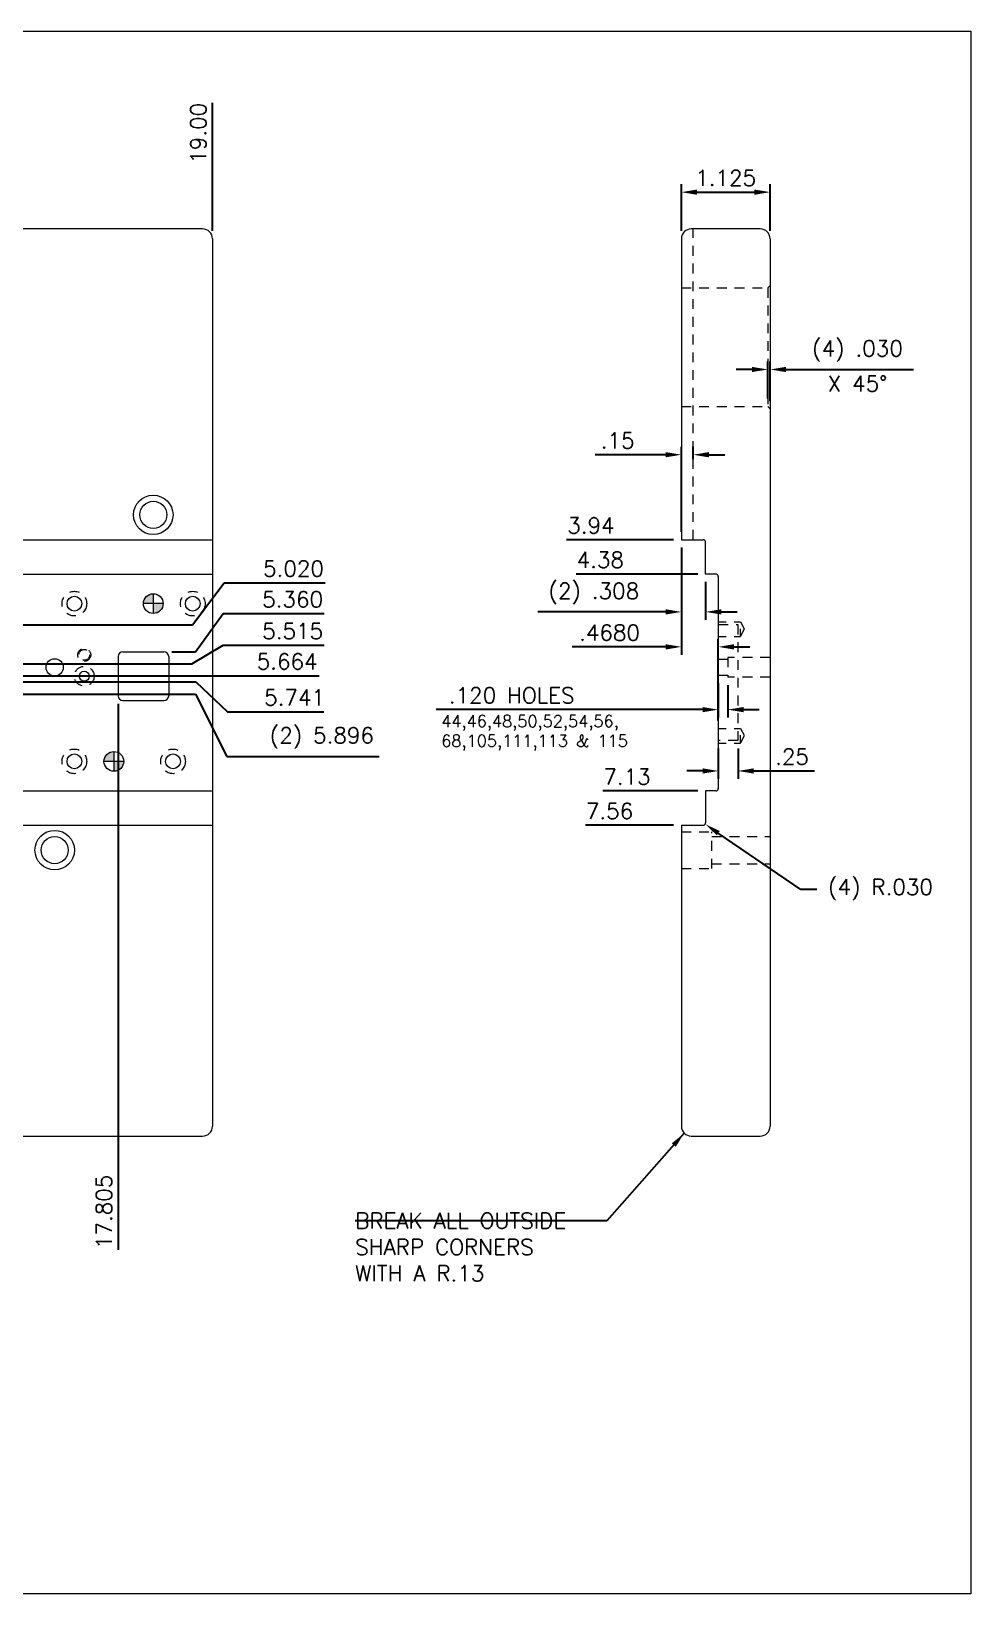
# Model space of a CAD drawing. Header units: inches. Extents: x -3.2 to 71.3, y -17.3 to 2.5.
# Drawn here: x 16.7 to 28.61, y -17.3 to 2.51 of the extents above; entities that cross this region are included whole.
import ezdxf

# ---------------------------------------------------------------- set-up
doc = ezdxf.new("R2010")
doc.units = ezdxf.units.IN
doc.header["$MEASUREMENT"] = 0
doc.header["$PDSIZE"] = 0.05
doc.linetypes.add('HIDDEN2', pattern=[0.1875, 0.125, -0.0625])
for name, color, linetype, lineweight in [('AM_0', 7, 'Continuous', 30), ('STRIPPER-AM_5', 7, 'Continuous', 30), ('STRIPPER-ASSY', 7, 'Continuous', 0), ('STRIPPER-DETAIL', 7, 'Continuous', 0), ('STRIPPER-PLAN_ASSY', 7, 'Continuous', 0)]:
    doc.layers.add(name, color=color, linetype=linetype, lineweight=lineweight)
doc.layers.add('AM_VIEWS', color=1, linetype='Continuous', lineweight=15, plot=False)
doc.styles.add('COMPOSIDIE', font='SIMPLEX.shx')
doc.styles.get("Standard").update_dxf_attribs({"font": 'ROMANS.SHX'})
doc.dimstyles.new('COMPOSIDIE$0', dxfattribs={"dimscale": 0, "dimtxt": 0.1, "dimasz": 0.1, "dimexe": 0.05, "dimexo": 0.05, "dimgap": 0.04, "dimtad": 1, "dimzin": 4, "dimtxsty": 'Standard', "dimcen": 0, "dimclrd": 3, "dimclre": 3, "dimclrt": 3, "dimazin": 3, "dimtp": 0.1, "dimtm": 0.1, "dimtfac": 0.71, "dimtmove": 0, "dimatfit": 3, "dimfxl": 0.05, "dimtzin": 7, "dimlwd": -1, "dimlwe": -1, "dimarcsym": 1})
doc.dimstyles.new('COMPOSIDIE$4', dxfattribs={"dimscale": 0, "dimtxt": 0.1, "dimasz": 0.1, "dimexe": 0.05, "dimexo": 0.05, "dimgap": 0.04, "dimtad": 1, "dimzin": 4, "dimtxsty": 'Standard', "dimcen": 0, "dimse1": 1, "dimclrd": 3, "dimclre": 3, "dimclrt": 3, "dimazin": 3, "dimtp": 0.1, "dimtm": 0.1, "dimtfac": 0.71, "dimtmove": 0, "dimatfit": 3, "dimtzin": 7, "dimlwd": -1, "dimlwe": -1, "dimarcsym": 1})
doc.dimstyles.new('COMPOSIDIE$6', dxfattribs={"dimscale": 0, "dimtxt": 0.1, "dimasz": 0.1, "dimexe": 0.05, "dimexo": 0.05, "dimgap": 0.04, "dimtad": 1, "dimzin": 4, "dimtxsty": 'Standard', "dimcen": 0, "dimclrd": 3, "dimclre": 7, "dimclrt": 3, "dimazin": 3, "dimtp": 0.1, "dimtm": 0.1, "dimtfac": 0.71, "dimtmove": 0, "dimatfit": 3, "dimfxl": 0.05, "dimtzin": 7, "dimlwd": -1, "dimlwe": -1, "dimarcsym": 1})
doc.dimstyles.new('COMPOSIDIE$7', dxfattribs={"dimscale": 0, "dimtxt": 0.1, "dimasz": 0.1, "dimexe": 0.05, "dimexo": 0.05, "dimgap": 0.04, "dimtad": 1, "dimzin": 4, "dimtxsty": 'Standard', "dimcen": 0, "dimclrd": 3, "dimclre": 3, "dimclrt": 3, "dimazin": 3, "dimtp": 0.1, "dimtm": 0.1, "dimtfac": 0.71, "dimtmove": 0, "dimatfit": 3, "dimfxl": 0.05, "dimtzin": 7, "dimlwd": -1, "dimlwe": -1, "dimarcsym": 1})

# ---------------------------------------------------------------- blocks, each defined once
blk = doc.blocks.new('*D14')
at = {"layer": 'AM_0', "color": 7, "transparency": 16777216}
blk.add_line((19, -0.025), (19, 1.597), dxfattribs=at)
at = {"layer": 'Defpoints', "color": 0, "transparency": 16777216}
for p in [(19, 0.746), (0, 0), (19, -0.125)]:
    blk.add_point(p, dxfattribs=at)
at = {"layer": 'AM_0', "color": 3, "transparency": 16777216, "insert": (18.82, 1.212), "char_height": 0.2, "attachment_point": 5, "rotation": 90}
blk.add_mtext('\\A1;19.00', dxfattribs=at)
blk = doc.blocks.new('*D16')
at = {"layer": 'AM_0', "color": 3, "transparency": 16777216}
for p, q in [((24.943, -4.04), (24.943, -5.398)), ((24.743, -5.298), (23.557, -5.298)), ((25.411, -6.231), (25.411, -5.198)), ((25.611, -5.298), (25.811, -5.298))]:
    blk.add_line(p, q, dxfattribs=at)
for points in [[(24.743, -5.265), (24.743, -5.332), (24.943, -5.298)], [(25.611, -5.265), (25.611, -5.332), (25.411, -5.298)]]:
    blk.add_solid(points, dxfattribs=at)
at = {"layer": 'Defpoints', "color": 0, "transparency": 16777216}
for p in [(24.943, -3.94), (24.943, -5.298), (25.411, -6.331)]:
    blk.add_point(p, dxfattribs=at)
at = {"layer": 'AM_0', "color": 3, "transparency": 16777216, "insert": (24.033, -5.118), "char_height": 0.2, "attachment_point": 5}
blk.add_mtext('\\A1;.4680', dxfattribs=at)
blk = doc.blocks.new('*D17')
at = {"layer": 'AM_0', "color": 3, "transparency": 16777216}
for p, q in [((24.943, -4.04), (24.943, -4.955)), ((25.251, -4.475), (25.251, -4.955)), ((24.743, -4.855), (23.126, -4.855)), ((25.451, -4.855), (25.651, -4.855))]:
    blk.add_line(p, q, dxfattribs=at)
for points in [[(24.743, -4.821), (24.743, -4.888), (24.943, -4.855)], [(25.451, -4.821), (25.451, -4.888), (25.251, -4.855)]]:
    blk.add_solid(points, dxfattribs=at)
at = {"layer": 'Defpoints', "color": 0, "transparency": 16777216}
for p in [(24.943, -3.94), (25.251, -4.375), (24.943, -4.855)]:
    blk.add_point(p, dxfattribs=at)
at = {"layer": 'AM_0', "color": 3, "transparency": 16777216, "insert": (23.834, -4.622), "char_height": 0.2, "attachment_point": 5}
blk.add_mtext('\\A1;(2) .308', dxfattribs=at)
blk = doc.blocks.new('*D18')
at = {"layer": 'AM_0', "color": 7, "transparency": 16777216}
blk.add_line((25.151, -4.375), (23.611, -4.375), dxfattribs=at)
at = {"layer": 'Defpoints', "color": 0, "transparency": 16777216}
for p in [(-1.05, 0), (24.301, -4.375), (25.251, -4.375)]:
    blk.add_point(p, dxfattribs=at)
at = {"layer": 'AM_0', "color": 3, "transparency": 16777216, "insert": (23.916, -4.195), "char_height": 0.2, "attachment_point": 5}
blk.add_mtext('\\A1;4.38', dxfattribs=at)
blk = doc.blocks.new('*D19')
at = {"layer": 'AM_0', "color": 7, "transparency": 16777216}
blk.add_line((24.843, -3.94), (23.488, -3.94), dxfattribs=at)
at = {"layer": 'Defpoints', "color": 0, "transparency": 16777216}
for p in [(-1.05, 0), (24.187, -3.94), (24.943, -3.94)]:
    blk.add_point(p, dxfattribs=at)
at = {"layer": 'AM_0', "color": 3, "transparency": 16777216, "insert": (23.797, -3.76), "char_height": 0.2, "attachment_point": 5}
blk.add_mtext('\\A1;3.94', dxfattribs=at)
blk = doc.blocks.new('*D20')
at = {"layer": 'AM_0', "color": 7, "transparency": 16777216}
blk.add_line((25.151, -7.125), (23.949, -7.125), dxfattribs=at)
at = {"layer": 'Defpoints', "color": 0, "transparency": 16777216}
for p in [(-1.05, 0), (24.639, -7.125), (25.251, -7.125)]:
    blk.add_point(p, dxfattribs=at)
at = {"layer": 'AM_0', "color": 3, "transparency": 16777216, "insert": (24.254, -6.945), "char_height": 0.2, "attachment_point": 5}
blk.add_mtext('\\A1;7.13', dxfattribs=at)
blk = doc.blocks.new('*D21')
at = {"layer": 'AM_0', "color": 7, "transparency": 16777216}
blk.add_line((24.843, -7.56), (23.728, -7.56), dxfattribs=at)
at = {"layer": 'Defpoints', "color": 0, "transparency": 16777216}
for p in [(-1.05, 0), (24.418, -7.56), (24.943, -7.56)]:
    blk.add_point(p, dxfattribs=at)
at = {"layer": 'AM_0', "color": 3, "transparency": 16777216, "insert": (24.033, -7.38), "char_height": 0.2, "attachment_point": 5}
blk.add_mtext('\\A1;7.56', dxfattribs=at)
blk = doc.blocks.new('*D22')
at = {"layer": 'AM_0', "color": 3, "transparency": 16777216}
for p, q in [((24.943, -0.025), (24.943, 0.566)), ((25.143, 0.466), (25.868, 0.466)), ((26.068, -0.025), (26.068, 0.566))]:
    blk.add_line(p, q, dxfattribs=at)
for points in [[(25.143, 0.499), (25.143, 0.432), (24.943, 0.466)], [(25.868, 0.499), (25.868, 0.432), (26.068, 0.466)]]:
    blk.add_solid(points, dxfattribs=at)
at = {"layer": 'Defpoints', "color": 0, "transparency": 16777216}
for p in [(26.068, 0.466), (24.943, -0.125), (26.068, -0.125)]:
    blk.add_point(p, dxfattribs=at)
at = {"layer": 'AM_0', "color": 3, "transparency": 16777216, "insert": (25.505, 0.646), "char_height": 0.2, "attachment_point": 5}
blk.add_mtext('\\A1;1.125', dxfattribs=at)
blk = doc.blocks.new('*D25')
at = {"layer": 'Defpoints', "color": 0, "transparency": 16777216}
for p in [(25.411, -6.485), (25.661, -6.485), (25.661, -6.871)]:
    blk.add_point(p, dxfattribs=at)
at = {"layer": 'STRIPPER-AM_5', "color": 3, "transparency": 16777216}
for p, q in [((25.411, -6.585), (25.411, -6.971)), ((25.661, -6.585), (25.661, -6.971)), ((25.211, -6.871), (25.011, -6.871)), ((25.861, -6.871), (26.63, -6.871))]:
    blk.add_line(p, q, dxfattribs=at)
for points in [[(25.211, -6.838), (25.211, -6.905), (25.411, -6.871)], [(25.861, -6.838), (25.861, -6.905), (25.661, -6.871)]]:
    blk.add_solid(points, dxfattribs=at)
at = {"layer": 'STRIPPER-AM_5', "color": 3, "transparency": 16777216, "insert": (26.346, -6.691), "char_height": 0.2, "attachment_point": 5}
blk.add_mtext('\\A1;.25', dxfattribs=at)
blk = doc.blocks.new('*D26')
at = {"layer": 'Defpoints', "color": 0, "transparency": 16777216}
for p in [(25.411, -5.658), (25.531, -5.683), (25.411, -6.094)]:
    blk.add_point(p, dxfattribs=at)
at = {"layer": 'STRIPPER-AM_5', "color": 3, "transparency": 16777216}
for p, q in [((25.411, -5.758), (25.411, -6.194)), ((25.531, -5.783), (25.531, -6.194)), ((25.211, -6.094), (21.836, -6.094)), ((25.731, -6.094), (25.931, -6.094))]:
    blk.add_line(p, q, dxfattribs=at)
for points in [[(25.211, -6.061), (25.211, -6.127), (25.411, -6.094)], [(25.731, -6.061), (25.731, -6.127), (25.531, -6.094)]]:
    blk.add_solid(points, dxfattribs=at)
at = {"layer": 'STRIPPER-AM_5', "color": 3, "transparency": 16777216, "insert": (22.793, -5.914), "char_height": 0.2, "attachment_point": 5}
blk.add_mtext('\\A1;.120 HOLES', dxfattribs=at)
blk = doc.blocks.new('*D27')
at = {"layer": 'Defpoints', "color": 0, "transparency": 16777216}
for p in [(25.221, -7.53), (25.246, -7.547)]:
    blk.add_point(p, dxfattribs=at)
at = {"layer": 'STRIPPER-AM_5', "color": 3, "transparency": 16777216}
for p, q in [((26.459, -8.376), (25.411, -7.66)), ((26.659, -8.376), (26.459, -8.376))]:
    blk.add_line(p, q, dxfattribs=at)
blk.add_solid([(25.43, -7.632), (25.392, -7.687), (25.246, -7.547)], dxfattribs=at)
at = {"layer": 'STRIPPER-AM_5', "color": 3, "transparency": 16777216, "insert": (27.468, -8.376), "char_height": 0.2, "attachment_point": 5}
blk.add_mtext('\\A1;(4) R.030', dxfattribs=at)
blk = doc.blocks.new('*D28')
at = {"layer": 'Defpoints', "color": 0, "transparency": 16777216}
for p in [(26.068, -1.782), (26.038, -2.252), (26.068, -2.282)]:
    blk.add_point(p, dxfattribs=at)
at = {"layer": 'STRIPPER-AM_5', "color": 3, "transparency": 16777216}
for p, q in [((25.838, -1.782), (25.638, -1.782)), ((26.038, -2.152), (26.038, -1.682)), ((26.068, -2.182), (26.068, -1.682)), ((26.268, -1.782), (27.885, -1.782))]:
    blk.add_line(p, q, dxfattribs=at)
for points in [[(25.838, -1.749), (25.838, -1.815), (26.038, -1.782)], [(26.268, -1.749), (26.268, -1.815), (26.068, -1.782)]]:
    blk.add_solid(points, dxfattribs=at)
at = {"layer": 'STRIPPER-AM_5', "color": 3, "transparency": 16777216, "char_height": 0.2, "attachment_point": 5}
for s, insert in [('\\A1;(4) .030', (27.176, -1.549)), ('\\A1;X 45%%D', (27.176, -1.962))]:
    blk.add_mtext(s, dxfattribs=dict(at, insert=insert))
blk = doc.blocks.new('*D29')
at = {"layer": 'Defpoints', "color": 0, "transparency": 16777216}
for p in [(25.093, -2.863), (25.093, -3.021), (24.943, -3.94)]:
    blk.add_point(p, dxfattribs=at)
at = {"layer": 'STRIPPER-AM_5', "color": 3, "transparency": 16777216}
for p, q in [((24.943, -3.84), (24.943, -2.763)), ((25.093, -2.921), (25.093, -2.763)), ((24.743, -2.863), (23.851, -2.863)), ((25.293, -2.863), (25.493, -2.863))]:
    blk.add_line(p, q, dxfattribs=at)
for points in [[(24.743, -2.829), (24.743, -2.896), (24.943, -2.863)], [(25.293, -2.829), (25.293, -2.896), (25.093, -2.863)]]:
    blk.add_solid(points, dxfattribs=at)
at = {"layer": 'STRIPPER-AM_5', "color": 3, "transparency": 16777216, "insert": (24.135, -2.683), "char_height": 0.2, "attachment_point": 5}
blk.add_mtext('\\A1;.15', dxfattribs=at)
blk = doc.blocks.new('*D45')
at = {"layer": 'AM_0', "color": 7, "transparency": 16777216}
blk.add_line((17.805, -6.02), (17.805, -12.942), dxfattribs=at)
at = {"layer": 'Defpoints', "color": 0, "transparency": 16777216}
for p in [(0, 0), (17.805, -5.92), (17.805, -11.9)]:
    blk.add_point(p, dxfattribs=at)
at = {"layer": 'AM_0', "color": 3, "transparency": 16777216, "insert": (17.625, -12.461), "char_height": 0.2, "attachment_point": 5, "rotation": 90}
blk.add_mtext('\\A1;17.805', dxfattribs=at)
blk = doc.blocks.new('*D46')
at = {"layer": 'AM_0', "color": 7, "transparency": 16777216}
for p, q in [((18.785, -5.36), (19.136, -4.877)), ((19.136, -4.877), (20.416, -4.877)), ((18.485, -5.36), (18.785, -5.36))]:
    blk.add_line(p, q, dxfattribs=at)
at = {"layer": 'Defpoints', "color": 0, "transparency": 16777216}
for p in [(0, 0), (19.536, -4.877), (18.385, -5.36)]:
    blk.add_point(p, dxfattribs=at)
at = {"layer": 'AM_0', "color": 3, "transparency": 16777216, "insert": (20.016, -4.697), "char_height": 0.2, "attachment_point": 5}
blk.add_mtext('\\A1;5.360', dxfattribs=at)
blk = doc.blocks.new('*D47')
at = {"layer": 'AM_0', "color": 7, "transparency": 16777216}
for p, q in [((14.255, -5.741), (18.79, -5.741)), ((18.79, -5.741), (19.19, -6.12)), ((19.19, -6.12), (20.413, -6.12))]:
    blk.add_line(p, q, dxfattribs=at)
at = {"layer": 'Defpoints', "color": 0, "transparency": 16777216}
for p in [(0, 0), (14.155, -5.741), (19.59, -6.12)]:
    blk.add_point(p, dxfattribs=at)
at = {"layer": 'AM_0', "color": 3, "transparency": 16777216, "insert": (20.041, -5.94), "char_height": 0.2, "attachment_point": 5}
blk.add_mtext('\\A1;5.741', dxfattribs=at)
blk = doc.blocks.new('*D48')
at = {"layer": 'AM_0', "color": 7, "transparency": 16777216}
for p, q in [((13.565, -5.896), (18.783, -5.896)), ((18.783, -5.896), (19.183, -6.686)), ((19.183, -6.686), (21.111, -6.686))]:
    blk.add_line(p, q, dxfattribs=at)
at = {"layer": 'Defpoints', "color": 0, "transparency": 16777216}
for p in [(0, 0), (13.465, -5.896), (19.583, -6.686)]:
    blk.add_point(p, dxfattribs=at)
at = {"layer": 'AM_0', "color": 3, "transparency": 16777216, "insert": (20.387, -6.454), "char_height": 0.2, "attachment_point": 5}
blk.add_mtext('\\A1;(2) 5.896', dxfattribs=at)
blk = doc.blocks.new('*D49')
at = {"layer": 'AM_0', "color": 7, "transparency": 16777216}
for p, q in [((18.737, -5.515), (19.137, -5.278)), ((19.137, -5.278), (20.417, -5.278)), ((11.35, -5.515), (18.737, -5.515))]:
    blk.add_line(p, q, dxfattribs=at)
at = {"layer": 'Defpoints', "color": 0, "transparency": 16777216}
for p in [(0, 0), (19.537, -5.278), (11.25, -5.515)]:
    blk.add_point(p, dxfattribs=at)
at = {"layer": 'AM_0', "color": 3, "transparency": 16777216, "insert": (20.017, -5.098), "char_height": 0.2, "attachment_point": 5}
blk.add_mtext('\\A1;5.515', dxfattribs=at)
blk = doc.blocks.new('*D50')
at = {"layer": 'AM_0', "color": 7, "transparency": 16777216}
for p, q in [((18.747, -5.02), (19.147, -4.487)), ((19.147, -4.487), (20.427, -4.487)), ((9.888, -5.02), (18.747, -5.02))]:
    blk.add_line(p, q, dxfattribs=at)
at = {"layer": 'Defpoints', "color": 0, "transparency": 16777216}
for p in [(0, 0), (19.547, -4.487), (9.788, -5.02)]:
    blk.add_point(p, dxfattribs=at)
at = {"layer": 'AM_0', "color": 3, "transparency": 16777216, "insert": (20.027, -4.307), "char_height": 0.2, "attachment_point": 5}
blk.add_mtext('\\A1;5.020', dxfattribs=at)
blk = doc.blocks.new('*D51')
at = {"layer": 'AM_0', "color": 7, "transparency": 16777216}
blk.add_line((10.13, -5.664), (20.352, -5.664), dxfattribs=at)
at = {"layer": 'Defpoints', "color": 0, "transparency": 16777216}
for p in [(0, 0), (10.03, -5.664), (19.462, -5.664)]:
    blk.add_point(p, dxfattribs=at)
at = {"layer": 'AM_0', "color": 3, "transparency": 16777216, "insert": (19.947, -5.484), "char_height": 0.2, "attachment_point": 5}
blk.add_mtext('\\A1;5.664', dxfattribs=at)

msp = doc.modelspace()

# ---------------------------------------------------------------- hatches: boundary and pattern name
at = {"layer": 'STRIPPER-DETAIL'}
h = msp.add_hatch(color=7, dxfattribs=at)
h.paths.add_polyline_path([(18.25, -4.75), (18.25, -4.625, 0.4142136), (18.125, -4.75)])
h.paths.add_polyline_path([(18.25, -4.875, 0.4142136), (18.375, -4.75), (18.25, -4.75)])
h = msp.add_hatch(color=7, dxfattribs=at)
h.paths.add_polyline_path([(17.75, -6.75), (17.75, -6.625, 0.4142136), (17.625, -6.75)])
h.paths.add_polyline_path([(17.75, -6.875, 0.4142136), (17.875, -6.75), (17.75, -6.75)])

# ---------------------------------------------------------------- linework, layer by layer
at = {"layer": 'AM_VIEWS'}
msp.add_lwpolyline([(28.6109, -17.3014), (-3.1713, -17.3014), (-3.1713, 2.5054), (28.6109, 2.5054)], close=True, dxfattribs=at)
at = {"layer": 'STRIPPER-ASSY', "color": 7, "linetype": 'HIDDEN2', "ltscale": 0.5}
for p, q in [((25.4109, -4.9812), (25.6909, -4.9812)), ((25.6909, -4.9812), (25.7408, -5.075)), ((25.6909, -5.1688), (25.6909, -4.9812)), ((25.7408, -5.075), (25.6909, -5.1688)), ((25.4109, -5.1688), (25.6909, -5.1688)), ((25.4109, -6.3312), (25.6909, -6.3312)), ((25.6909, -6.3312), (25.7408, -6.425)), ((25.6909, -6.5188), (25.6909, -6.3312)), ((25.4109, -6.5188), (25.6909, -6.5188)), ((25.7408, -6.425), (25.6909, -6.5188))]:
    msp.add_line(p, q, dxfattribs=at)
at = {"layer": 'STRIPPER-ASSY', "color": 7, "linetype": 'HIDDEN2'}
for p, q in [((25.4109, -5.015), (25.6609, -5.015)), ((25.6609, -5.015), (25.6609, -6.485)), ((25.5309, -5.4571), (25.4109, -5.4571)), ((26.0679, -5.4326), (25.5309, -5.4326)), ((25.5309, -5.4326), (25.5309, -5.6826)), ((25.4109, -5.6581), (25.5309, -5.6581)), ((26.0679, -5.6826), (25.5309, -5.6826)), ((25.6609, -6.485), (25.4109, -6.485)), ((24.9429, -7.641), (25.3279, -7.641)), ((25.3279, -8.109), (25.3279, -7.641)), ((25.3279, -7.7034), (26.0679, -7.7034)), ((24.9429, -8.109), (25.3279, -8.109)), ((25.3279, -8.0472), (26.0679, -8.0472))]:
    msp.add_line(p, q, dxfattribs=at)
at = {"layer": 'STRIPPER-DETAIL'}
for p, q in [((18.375, -4.75), (18.125, -4.75)), ((18.25, -4.625), (18.25, -4.875)), ((17.75, -6.625), (17.75, -6.875)), ((17.875, -6.75), (17.625, -6.75))]:
    msp.add_line(p, q, dxfattribs=at)
at = {"layer": 'STRIPPER-DETAIL', "color": 2, "lineweight": 15}
for p, q in [((17.805, -5.42), (17.805, -5.92)), ((17.865, -5.36), (18.385, -5.36)), ((18.445, -5.42), (18.445, -5.92)), ((17.865, -5.98), (18.385, -5.98))]:
    msp.add_line(p, q, dxfattribs=at)
at = {"layer": 'STRIPPER-DETAIL', "color": 7, "linetype": 'HIDDEN2'}
for centre, radius in [((17.25, -4.75), 0.1562), ((18.75, -4.75), 0.1562), ((17.375, -5.4), 0.082), ((17.375, -5.4), 0.068), ((17.375, -5.67), 0.125), ((17.25, -6.75), 0.1562), ((18.5, -6.75), 0.1562)]:
    msp.add_circle(centre, radius, dxfattribs=at)
at = {"layer": 'STRIPPER-DETAIL', "color": 1, "linetype": 'Continuous'}
for centre, radius in [((17.25, -4.75), 0.0938), ((18.75, -4.75), 0.0938), ((17, -5.5576), 0.1094), ((17.375, -5.67), 0.063), ((17.25, -6.75), 0.0938), ((18.5, -6.75), 0.0938)]:
    msp.add_circle(centre, radius, dxfattribs=at)
at = {"layer": 'STRIPPER-DETAIL'}
for centre in [(18.25, -4.75), (17.75, -6.75)]:
    msp.add_circle(centre, 0.125, dxfattribs=at)
at = {"layer": 'STRIPPER-DETAIL', "color": 2}
for centre, start, end in [((17.865, -5.42), 90, 180), ((18.385, -5.42), 0, 90), ((17.865, -5.92), 180, 270), ((18.385, -5.92), 270, 360)]:
    msp.add_arc(centre, 0.06, start, end, dxfattribs=at)
at = {"layer": 'STRIPPER-PLAN_ASSY', "color": 2, "lineweight": 15}
for p, q in [((18.875, 0), (0.125, 0)), ((25.9429, 0), (25.0679, 0)), ((19, -0.125), (19, -11.375)), ((24.9429, -0.125), (24.9429, -3.94)), ((26.0679, -0.125), (26.0679, -11.375)), ((0, -3.94), (19, -3.94)), ((24.9429, -3.94), (25.2209, -3.94)), ((25.2509, -4.375), (25.2509, -3.97)), ((0, -4.375), (19, -4.375)), ((25.3809, -4.375), (25.2509, -4.375)), ((25.4109, -4.405), (25.4109, -7.095)), ((0, -7.125), (19, -7.125)), ((25.3809, -7.125), (25.2509, -7.125)), ((25.2509, -7.125), (25.2509, -7.53)), ((0, -7.56), (19, -7.56)), ((24.9429, -7.56), (24.9429, -11.375)), ((24.9429, -7.56), (25.2209, -7.56)), ((0.125, -11.5), (18.875, -11.5)), ((25.0679, -11.5), (25.9429, -11.5))]:
    msp.add_line(p, q, dxfattribs=at)
at = {"layer": 'STRIPPER-PLAN_ASSY', "color": 2, "linetype": 'HIDDEN2', "lineweight": 15}
for p, q in [((25.0929, -3.94), (25.0929, 0)), ((24.9429, -0.7476), (26.0379, -0.7476)), ((26.0379, -0.7476), (26.0679, -0.7176)), ((26.0379, -0.7476), (26.0379, -2.2524)), ((24.9429, -2.2524), (26.0379, -2.2524)), ((26.0379, -2.2524), (26.0679, -2.2824))]:
    msp.add_line(p, q, dxfattribs=at)
at = {"layer": 'STRIPPER-PLAN_ASSY', "color": 1, "linetype": 'Continuous'}
for centre, radius in [((18.25, -3.625), 0.25), ((18.25, -3.625), 0.1719), ((17, -7.875), 0.25), ((17, -7.875), 0.1719)]:
    msp.add_circle(centre, radius, dxfattribs=at)
at = {"layer": 'STRIPPER-PLAN_ASSY', "color": 2}
for centre, start, end in [((18.875, -0.125), 360, 90), ((25.0679, -0.125), 90, 180), ((25.9429, -0.125), 0, 90), ((18.875, -11.375), 270, 0), ((25.0679, -11.375), 180, 270), ((25.9429, -11.375), 270, 0)]:
    msp.add_arc(centre, 0.125, start, end, dxfattribs=at)
at = {"layer": 'STRIPPER-PLAN_ASSY', "color": 2, "lineweight": 15}
for centre, start, end in [((25.2209, -3.97), 0, 90), ((25.3809, -4.405), 0, 90), ((25.3809, -7.095), 270, 0), ((25.2209, -7.53), 270, 0)]:
    msp.add_arc(centre, 0.03, start, end, dxfattribs=at)

# ---------------------------------------------------------------- texts
at = {"layer": 'AM_0', "insert": (21.8994, -6.1644), "char_height": 0.15, "attachment_point": 1, "style": 'COMPOSIDIE'}
msp.add_mtext_dynamic_manual_height_columns('44,46,48,50,52,54,56,\\P68,105,111,113 & 115', width=2.608755, gutter_width=1, heights=[0], dxfattribs=at)
at = {"layer": 'AM_0', "color": 3, "insert": (20.8091, -12.4729), "char_height": 0.2, "attachment_point": 1}
msp.add_mtext('\\A1;BREAK ALL OUTSIDE\\PSHARP CORNERS\\PWITH A R.13', dxfattribs=at)

# ---------------------------------------------------------------- dimensions: what is measured, and where the dimension line sits
at = {"layer": 'AM_0'}
for feature_location, offset, dtype, origin, override, picture, middle in [((19, -0.125), (0, 0.8709), 1, (0, 0), {"dimscale": 2, "dimdec": 2}, '*D14', (18.82, 1.2116)), ((25.250896782, -4.375), (-0.9502084628, 0), 0, (-1.0498558338, 0), {"dimscale": 2, "dimdec": 2}, '*D18', (23.9159264144, -4.195)), ((24.9429, -3.94), (-0.7561, 0), 0, (-1.0499, 0), {"dimscale": 2, "dimdec": 2}, '*D19', (23.7973, -3.76)), ((25.250896782, -7.125), (-0.6123040751, 0), 0, (-1.0498558338, 0), {"dimscale": 2, "dimdec": 2}, '*D20', (24.2538308021, -6.945)), ((24.9429, -7.56), (-0.5254, 0), 0, (-1.0499, 0), {"dimscale": 2, "dimdec": 2}, '*D21', (24.0328, -7.38)), ((17.805, -5.92), (0, -5.9804), 1, (0, 0), {"dimscale": 2, "dimdec": 3}, '*D45', (17.625, -12.4614)), ((18.385, -5.36), (1.1505, 0.4834), 0, (0, 0), {"dimscale": 2, "dimdec": 3}, '*D46', (20.0155, -4.6966)), ((14.155, -5.7406), (5.4347, -0.3795), 0, (0, 0), {"dimscale": 2, "dimdec": 3}, '*D47', (20.0411, -5.9401)), ((11.25, -5.515), (8.2871, 0.2372), 0, (0, 0), {"dimscale": 2, "dimdec": 3}, '*D49', (20.0171, -5.0978)), ((9.7875, -5.02), (9.7596, 0.5333), 0, (0, 0), {"dimscale": 2, "dimdec": 3}, '*D50', (20.0271, -4.3067)), ((10.03, -5.6636), (9.4321, 0), 0, (0, 0), {"dimscale": 2, "dimdec": 3}, '*D51', (19.9468, -5.4836))]:
    dim = msp.add_ordinate_dim(feature_location=feature_location, offset=offset, dtype=dtype, origin=origin, dimstyle='COMPOSIDIE$6', override=override, dxfattribs=at)
    dim.commit()
    dim.dimension.update_dxf_attribs({"geometry": picture, "text_midpoint": middle})
dim = msp.add_linear_dim(base=(26.0679, 0.4657), p1=(24.9429, -0.125), p2=(26.0679, -0.125), dimstyle='COMPOSIDIE$0', override={"dimscale": 2, "dimdec": 3}, dxfattribs=at)
dim.commit()
dim.dimension.update_dxf_attribs({"geometry": '*D22', "text_midpoint": (25.5054, 0.6457)})
dim = msp.add_ordinate_dim(feature_location=(13.465, -5.8962), offset=(6.1184, -0.7898), dtype=0, origin=(0, 0), text='(2) <>', dimstyle='COMPOSIDIE$6', override={"dimscale": 2, "dimdec": 3}, dxfattribs=at)
dim.commit()
dim.dimension.update_dxf_attribs({"geometry": '*D48', "text_midpoint": (20.3872, -6.4536)})
dim = msp.add_linear_dim(base=(24.9429, -4.8547), p1=(25.2509, -4.375), p2=(24.9429, -3.94), text='(2) <>', dimstyle='COMPOSIDIE$0', override={"dimscale": 2, "dimdec": 3}, dxfattribs=at)
dim.commit()
dim.dimension.update_dxf_attribs({"geometry": '*D17', "text_midpoint": (23.8343, -4.8547), "dimtype": 160})
dim = msp.add_linear_dim(base=(24.9429, -5.2982), p1=(25.4109, -6.3312), p2=(24.9429, -3.94), dimstyle='COMPOSIDIE$0', override={"dimscale": 2}, dxfattribs=at)
dim.commit()
dim.dimension.update_dxf_attribs({"geometry": '*D16', "text_midpoint": (24.0326, -5.2982), "dimtype": 160})
at = {"layer": 'STRIPPER-AM_5'}
dim = msp.add_linear_dim(base=(26.0679, -1.7818), p1=(26.0379, -2.2524), p2=(26.0679, -2.2824), angle=0, text='(4) <>\\XX 45%%D', dimstyle='COMPOSIDIE$0', override={"dimscale": 2, "dimdec": 3}, dxfattribs=at)
dim.commit()
dim.dimension.update_dxf_attribs({"geometry": '*D28', "text_midpoint": (27.1765, -1.7818)})
dim = msp.add_linear_dim(base=(25.0929, -2.8627), p1=(24.9429, -3.94), p2=(25.0929, -3.0205), angle=0, dimstyle='COMPOSIDIE$0', override={"dimscale": 2, "dimdec": 2}, dxfattribs=at)
dim.commit()
dim.dimension.update_dxf_attribs({"geometry": '*D29', "text_midpoint": (24.1354, -2.8627), "dimtype": 160})
dim = msp.add_linear_dim(base=(25.4109, -6.0939), p1=(25.5309, -5.6826), p2=(25.4109, -5.6581), angle=0, text='<> HOLES', dimstyle='COMPOSIDIE$0', override={"dimscale": 2, "dimdec": 3}, dxfattribs=at)
dim.commit()
dim.dimension.update_dxf_attribs({"geometry": '*D26', "text_midpoint": (22.7925, -6.0939), "dimtype": 160})
dim = msp.add_linear_dim(base=(25.6609, -6.8714), p1=(25.4109, -6.485), p2=(25.6609, -6.485), dimstyle='COMPOSIDIE$0', override={"dimscale": 2, "dimdec": 2}, dxfattribs=at)
dim.commit()
dim.dimension.update_dxf_attribs({"geometry": '*D25', "text_midpoint": (26.3457, -6.6914)})
dim = msp.add_radius_dim(center=(25.2209, -7.53), mpoint=(25.2457, -7.5469), text='(4) <>', dimstyle='COMPOSIDIE$4', override={"dimscale": 2, "dimdec": 3}, dxfattribs=at)
dim.commit()
dim.dimension.update_dxf_attribs({"geometry": '*D27', "text_midpoint": (27.4675, -8.3765), "dimtype": 164})

# ---------------------------------------------------------------- leaders
at = {"layer": 'AM_0', "annotation_type": 0, "has_hookline": 1, "hookline_direction": 1, "text_width": 3.0095}
msp.add_leader([(24.9795, -11.4634), (23.9986, -12.5729), (23.8986, -12.5729)], dimstyle='COMPOSIDIE$7', override={"dimscale": 2}, dxfattribs=at)

doc.saveas('drawing.dxf')
